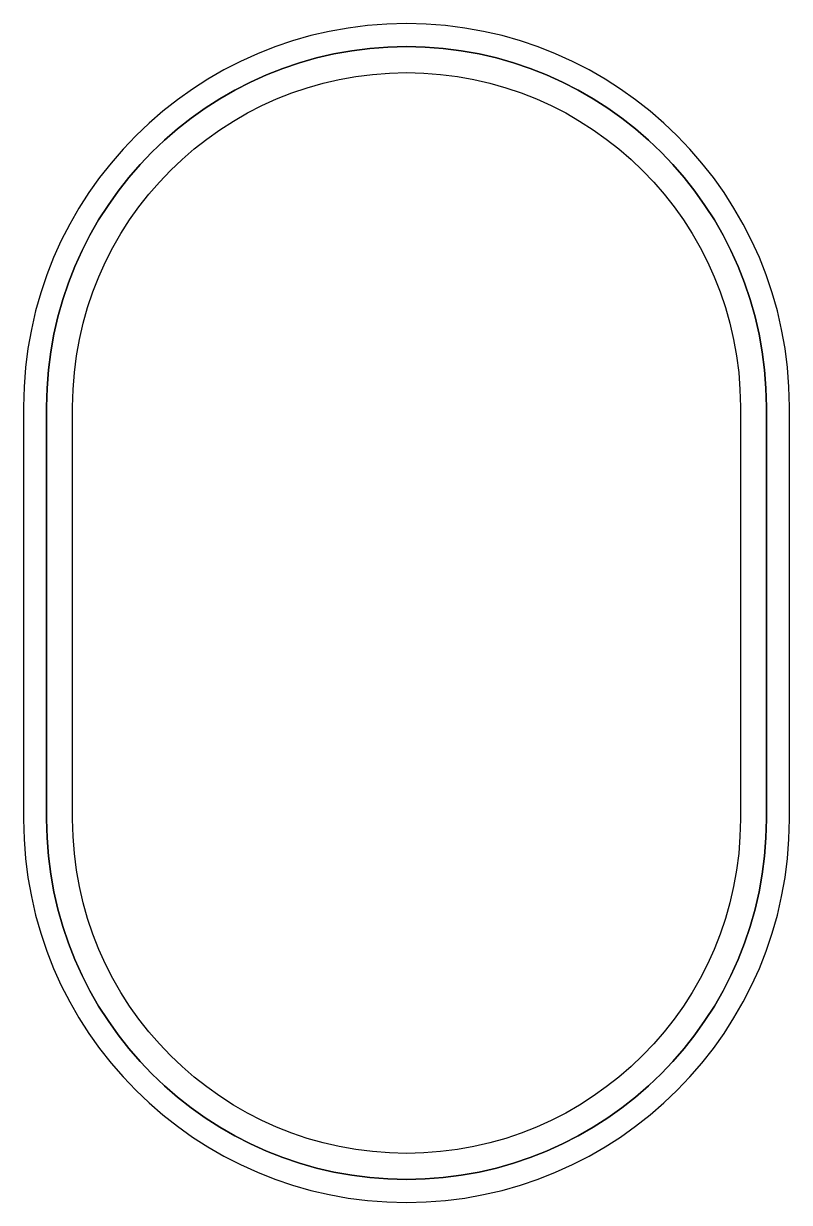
# Model space of a CAD drawing. Header units: inches. Extents: x -6.4 to 6.6, y -5.3 to 14.7.
import ezdxf

# ---------------------------------------------------------------- set-up
doc = ezdxf.new("R2010")
doc.units = ezdxf.units.IN
doc.layers.get('0').update_dxf_attribs({"linetype": 'CONTINUOUS'})

msp = doc.modelspace()

# ---------------------------------------------------------------- linework, layer by layer
for points in [[(-6.384, 8.183), (-6.384, 1.183, 1), (6.616, 1.183), (6.616, 8.183, 1)], [(6.226, 8.183, 1), (-5.994, 8.183), (-5.994, 1.183, 1), (6.226, 1.183)], [(6.226, 8.183), (6.226, 1.183, -1), (-5.994, 1.183), (-5.994, 8.183, -1)], [(5.784, 8.183), (5.784, 1.183, -1), (-5.551, 1.183), (-5.551, 8.183, -1)]]:
    msp.add_lwpolyline(points, format="xyb", close=True)

doc.saveas('drawing.dxf')
